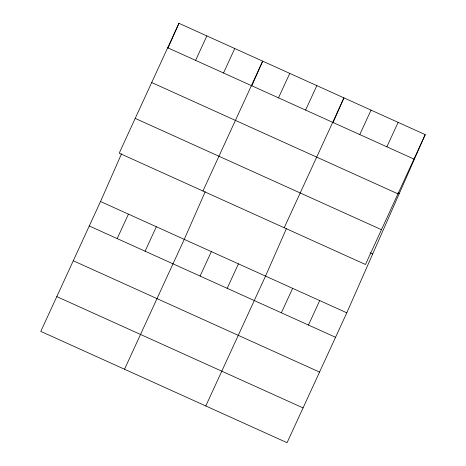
<?xml version="1.0" encoding="UTF-8"?>
<svg xmlns="http://www.w3.org/2000/svg" width="466" height="466" viewBox="0 0 466 466"><rect width="100%" height="100%" fill="white"/><g stroke="black" fill="none" stroke-linecap="round" stroke-linejoin="round"><path stroke-width="0.7" d="M425.208 134.604L365.472 264.478L119.203 153.174L178.938 23.3L425.208 134.604L346.797 312.826L287.062 442.7L40.792 331.396L100.528 201.522L121.515 153.815M168.016 48.132L178.938 23.3M205.244 191.66L184.256 239.367L124.521 369.235M251.745 85.977L262.673 61.145L202.937 191.019M286.514 228.392L265.527 276.093L205.791 405.968M333.015 122.709L343.943 97.877L284.208 227.746M195.598 60.376L206.852 35.917M117.187 238.598L128.435 214.133M223.511 72.993L234.759 48.528M145.095 251.215L156.349 226.75M278.511 97.848L289.759 73.389M200.095 276.07L211.348 251.611M305.597 110.093L316.851 85.633M227.187 288.314L238.435 263.849M359.781 134.581L371.029 110.122M281.365 312.803L292.619 288.338M386.867 146.825L398.121 122.366M308.457 325.047L319.705 300.582M167.69 47.765L413.959 159.069M398.011 192.825L399.333 193.419M151.689 82.546L397.958 193.856M135.204 118.387L381.473 229.697M370.027 252.822L372.672 254.017M100.528 201.522L346.797 312.826M89.274 225.981L335.543 337.291M73.273 260.768L319.542 372.078M56.788 296.609L303.057 407.913"/></g></svg>
